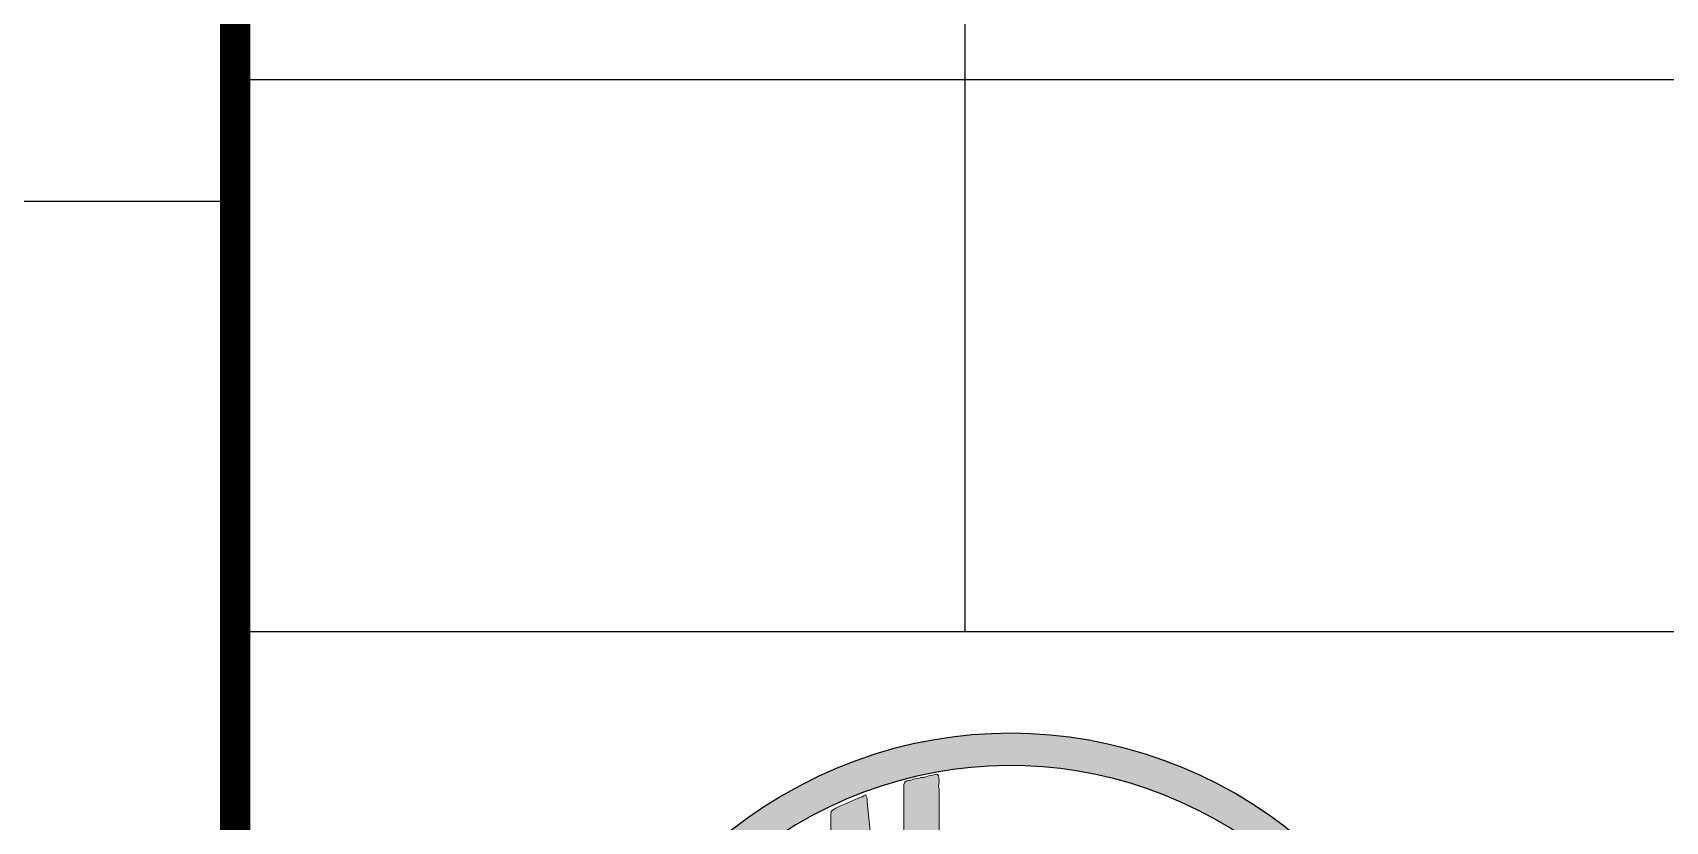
# Model space of a CAD drawing. Extents: x 24843 to 27502, y -10108 to -7552.
# Drawn here: x 27268.03 to 27294.87, y -10082.11 to -10069.15 of the extents above; entities that cross this region are included whole.
import ezdxf

# ---------------------------------------------------------------- set-up
doc = ezdxf.new("R2010")
doc.units = 0
doc.layers.get('0').update_dxf_attribs({"linetype": 'CONTINUOUS'})

msp = doc.modelspace()

# ---------------------------------------------------------------- hatches: boundary and pattern name
h = msp.add_hatch(color=1)
h.paths.add_polyline_path([(27288.998, -10092.857), (27289.424, -10093.178, 1.781679), (27277.107, -10090.443), (27277.502, -10089.927, -1.737502)])
h.paths.add_polyline_path([(27278.043, -10091.272), (27277.812, -10091.935, 0.097177), (27279.746, -10094.023), (27279.746, -10093.353, -0.098964)])
msp.add_hatch(color=0).paths.add_polyline_path([(27282.93, -10081.611), (27282.93, -10081.577), (27282.923, -10081.535), (27282.93, -10081.445), (27282.923, -10081.354), (27282.902, -10081.341), (27282.881, -10081.334), (27282.82, -10081.348), (27282.757, -10081.362), (27282.701, -10081.382), (27282.687, -10081.382), (27282.666, -10081.39), (27282.631, -10081.39), (27282.604, -10081.397), (27282.527, -10081.41), (27282.45, -10081.438), (27282.43, -10081.438), (27282.402, -10081.445), (27282.374, -10081.459), (27282.361, -10081.473), (27282.353, -10081.501), (27282.353, -10081.528), (27282.34, -10087.41), (27282.333, -10087.41), (27281.749, -10081.793), (27281.749, -10081.73), (27281.725, -10081.675), (27281.692, -10081.688), (27281.665, -10081.703), (27281.56, -10081.744), (27281.394, -10081.821), (27281.311, -10081.856), (27281.234, -10081.89), (27281.179, -10081.926), (27281.158, -10081.945), (27281.151, -10081.994), (27281.151, -10082.042), (27281.164, -10096.345), (27281.206, -10096.366), (27281.734, -10096.36), (27281.749, -10096.353), (27281.762, -10096.339), (27281.783, -10090.602), (27282.381, -10096.36), (27282.896, -10096.36), (27282.917, -10096.36), (27282.93, -10096.345)])

# ---------------------------------------------------------------- linework, layer by layer
for p, q in [((27283.357, -10078.986), (27283.357, -10005.915)), ((27271.357, -10069.915), (27335.357, -10069.915)), ((27201.357, -10071.915), (27271.357, -10071.915)), ((27271.357, -10071.915), (27271.357, -10097.915)), ((27271.357, -10078.986), (27451.357, -10078.986))]:
    msp.add_line(p, q)
at = {"const_width": 0.5}
msp.add_lwpolyline([(27271.357, -10097.915), (27271.357, -10005.915), (27451.357, -10005.915)], dxfattribs=at)
at = {"color": 0, "lineweight": 0}
for points in [[(27282.34, -10087.41), (27282.353, -10081.528), (27282.353, -10081.501), (27282.361, -10081.473), (27282.374, -10081.459), (27282.402, -10081.445), (27282.43, -10081.438), (27282.45, -10081.438), (27282.527, -10081.41), (27282.604, -10081.397), (27282.631, -10081.39), (27282.666, -10081.39), (27282.687, -10081.382), (27282.701, -10081.382), (27282.757, -10081.362), (27282.82, -10081.348), (27282.881, -10081.334), (27282.881, -10081.334), (27282.902, -10081.341), (27282.923, -10081.354), (27282.93, -10081.445), (27282.923, -10081.535), (27282.93, -10081.577), (27282.93, -10081.611), (27282.93, -10096.345)], [(27281.164, -10096.345), (27281.151, -10082.042), (27281.151, -10081.994), (27281.158, -10081.945), (27281.179, -10081.926), (27281.234, -10081.89), (27281.311, -10081.856), (27281.394, -10081.821), (27281.56, -10081.744), (27281.665, -10081.703), (27281.692, -10081.688), (27281.728, -10081.674), (27281.728, -10081.681), (27281.749, -10081.73), (27281.749, -10081.793), (27282.333, -10087.41)]]:
    msp.add_lwpolyline(points, dxfattribs=at)
at = {"color": 1}
for radius, start, end in [(7.39, 316.0861, 198.8697), (6.86, 315.548, 195.8597)]:
    msp.add_arc((27284.101, -10088.052), radius, start, end, dxfattribs=at)

doc.saveas('drawing.dxf')
